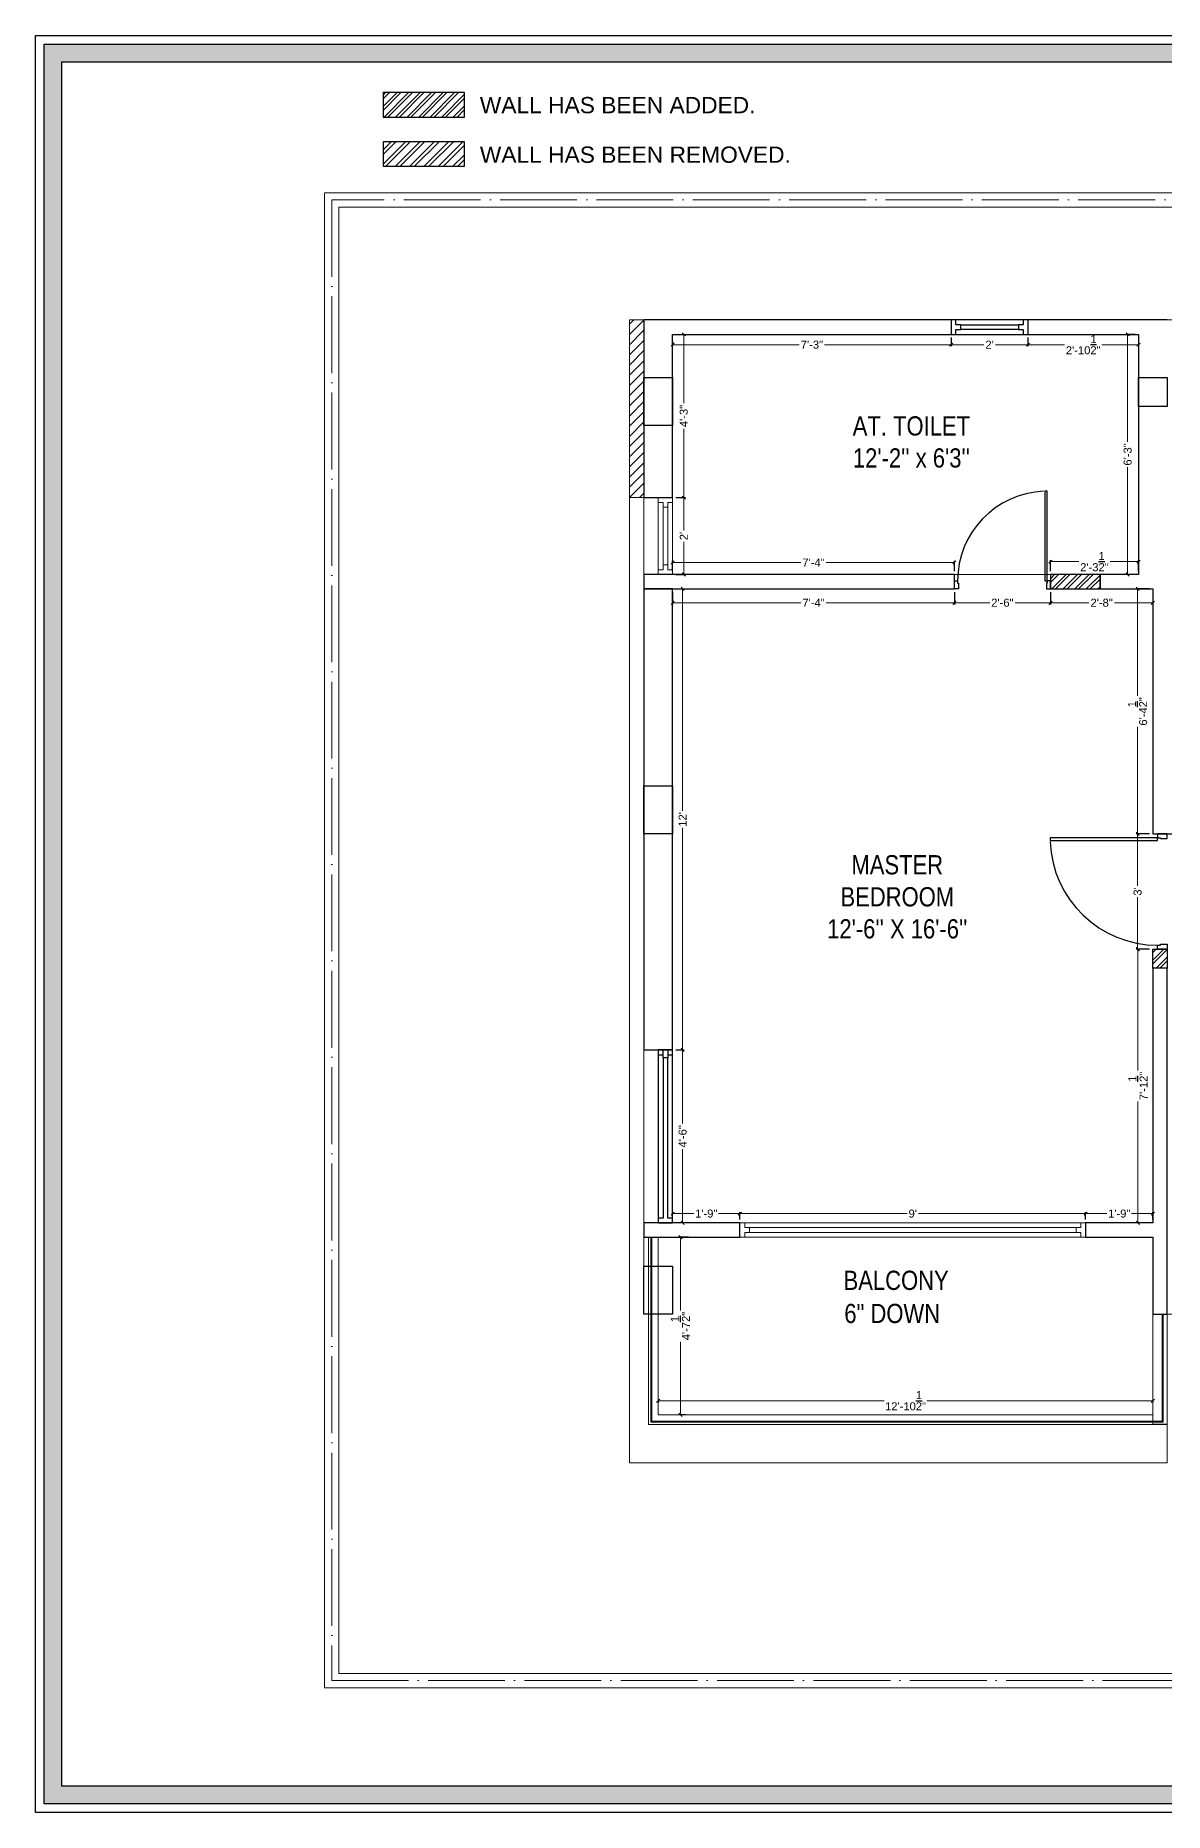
# Model space of a CAD drawing. Header units: millimetres. Extents: x 56222 to 154462, y -172610 to -121287.
# Drawn here: x 152780 to 153133, y -170544 to -169989 of the extents above; entities that cross this region are included whole.
import ezdxf

# ---------------------------------------------------------------- set-up
doc = ezdxf.new("R2010")
doc.units = ezdxf.units.MM
doc.header["$MEASUREMENT"] = 0
doc.header["$PDMODE"] = 35
doc.linetypes.add('ACAD_ISO04W100', pattern=[30, 24, -3, 0, -3])
doc.layers.get('Defpoints').update_dxf_attribs({"color": 220})
doc.layers.add('AR DOOR', color=40, linetype='Continuous')
doc.layers.add('AR ELE-5', color=134, linetype='Continuous')
for name, color, linetype, lineweight in [('COLUMN', 1, 'Continuous', 30), ('dim05', 1, 'Continuous', 13), ('ELEVATION ( SPIRAL STAIR )', 250, 'Continuous', 9), ('FIRST FLOOR', 7, 'Continuous', 9), ('FIRST FLOOR ( DW_RAIL )', 7, 'Continuous', 9), ('FIRST FLOOR ( TEXT )', 7, 'Continuous', 9), ('FIRST FLOOR_( PLine )_', 251, 'Continuous', 30), ('GROUND FLOOR', 7, 'Continuous', 9), ('GROUND FLOOR  ( DIM )', 7, 'Continuous', 9), ('GROUND FLOOR  ( PLINE )', 251, 'Continuous', 30), ('Labelling', 1, 'Continuous', 25), ('NAME PLATE', 7, 'Continuous', 25), ('SECOND FLOOR ( TEXT )', 7, 'Continuous', 9), ('wall', 7, 'Continuous', 30)]:
    doc.layers.add(name, color=color, linetype=linetype, lineweight=lineweight)
doc.layers.add('XX~SLAB ( PLINE )', color=251, linetype='Continuous', plot=False)
doc.styles.add('Arial', font='arial.ttf')
doc.styles.add('KATHA', font='swissc.ttf')
doc.styles.get("Standard").update_dxf_attribs({"font": 'arial.ttf', "height": 6})
doc.styles.add('style4', font='ARIALN.TTF')
doc.dimstyles.new('ISO-25', dxfattribs={"dimtxt": 2.5, "dimasz": 1, "dimexe": 0.5, "dimexo": 1, "dimtad": 0, "dimdec": 1, "dimlunit": 4, "dimtxsty": 'Standard', "dimblk": 'OBLIQUE', "dimcen": 2.5, "dimclrd": 1, "dimclre": 1, "dimclrt": 5, "dimadec": 0, "dimazin": 0, "dimtfac": 1, "dimtdec": 1, "dimtmove": 0, "dimatfit": 3, "dimfxl": 1, "dimlwd": -1, "dimarcsym": 0})

# ---------------------------------------------------------------- blocks, each defined once
blk = doc.blocks.new('*U140')
for points in [[(0, 0), (0, 1120), (-30, 1120), (-30, 0)], [(40, 0), (0, 0), (0, -30), (-10, -30), (-10, -100), (40, -100)], [(-1160, 0), (-1120, 0), (-1120, -30), (-1110, -30), (-1110, -100), (-1160, -100)]]:
    blk.add_lwpolyline(points, close=True)
at = {"layer": 'AR ELE-5', "linetype": 'ByBlock', "ltscale": 15}
blk.add_arc((2, -1), 1122, 92.373, 179.9653, dxfattribs=at)
blk = doc.blocks.new('_Oblique')
at = {"layer": 'wall', "color": 0, "lineweight": -2}
blk.add_line((-0.5, -0.5), (0.5, 0.5), dxfattribs=at)
blk = doc.blocks.new('*D186')
at = {"layer": 'Defpoints', "color": 0, "transparency": 16777216}
for p in [(152978.91, -170305.58), (152982.03, -170359.58), (152995.2, -170359.58)]:
    blk.add_point(p, dxfattribs=at)
at = {"layer": 'dim05', "color": 1, "linetype": 'Continuous', "lineweight": -2, "transparency": 16777216}
for p, q in [((152979.91, -170305.58), (152982.53, -170305.58)), ((152994.2, -170359.58), (152981.53, -170359.58))]:
    blk.add_line(p, q, dxfattribs=at)
at = {"layer": 'dim05', "color": 1, "linetype": 'Continuous', "transparency": 16777216}
for p, q in [((152982.03, -170305.58), (152982.03, -170328.59)), ((152982.03, -170359.58), (152982.03, -170336.58))]:
    blk.add_line(p, q, dxfattribs=at)
at = {"layer": 'dim05', "color": 1, "transparency": 16777216}
for p, rotation in [((152982.03, -170305.58), 90), ((152982.03, -170359.58), 270)]:
    blk.add_blockref('_Oblique', p, dxfattribs=dict(at, rotation=rotation))
at = {"layer": 'dim05', "color": 5, "lineweight": 25, "transparency": 16777216, "insert": (152982.03, -170332.58), "char_height": 2.5, "attachment_point": 5, "rotation": 90, "style": 'Arial'}
blk.add_mtext('4\'-6"', dxfattribs=at)
blk = doc.blocks.new('LAYOUT FILE')
at = {"layer": 'NAME PLATE', "true_color": 0xd39e00}
h = blk.add_hatch(color=42, dxfattribs=at)
h.paths.add_polyline_path([(3346889.83, -513806.18), (3346889.83, -514260.7), (3347535.56, -514260.7), (3347535.56, -513806.18)])
h.paths.add_polyline_path([(3346894.36, -513810.71), (3347531.03, -513810.71), (3347531.03, -514256.17), (3346894.36, -514256.17)], flags=16)
at = {"layer": 'NAME PLATE', "color": 42, "true_color": 0xd39e00}
for points in [[(3346887.56, -513803.91), (3347537.83, -513803.91), (3347537.83, -514262.96), (3346887.56, -514262.96)], [(3346889.83, -513806.18), (3347535.56, -513806.18), (3347535.56, -514260.7), (3346889.83, -514260.7)], [(3346894.36, -513810.71), (3347531.03, -513810.71), (3347531.03, -514256.17), (3346894.36, -514256.17)]]:
    blk.add_lwpolyline(points, close=True, dxfattribs=at)
blk = doc.blocks.new('*D280')
at = {"layer": 'Defpoints', "color": 0, "transparency": 16777216}
for p in [(153096.91, -170161.58), (153128.91, -170161.58), (153128.91, -170165.91)]:
    blk.add_point(p, dxfattribs=at)
at = {"layer": 'dim05', "color": 1, "linetype": 'Continuous', "lineweight": -2, "transparency": 16777216}
for p, q in [((153096.91, -170162.58), (153096.91, -170166.41)), ((153128.91, -170162.58), (153128.91, -170166.41))]:
    blk.add_line(p, q, dxfattribs=at)
at = {"layer": 'dim05', "color": 1, "linetype": 'Continuous', "transparency": 16777216}
for p, q in [((153096.91, -170165.91), (153108.95, -170165.91)), ((153128.91, -170165.91), (153116.88, -170165.91))]:
    blk.add_line(p, q, dxfattribs=at)
at = {"layer": 'dim05', "color": 1, "transparency": 16777216, "rotation": 180}
blk.add_blockref('_Oblique', (153096.91, -170165.91), dxfattribs=at)
at = {"layer": 'dim05', "color": 1, "transparency": 16777216}
blk.add_blockref('_Oblique', (153128.91, -170165.91), dxfattribs=at)
at = {"layer": 'dim05', "color": 5, "lineweight": 25, "transparency": 16777216, "insert": (153112.91, -170165.91), "char_height": 2.5, "attachment_point": 5, "style": 'Arial'}
blk.add_mtext('2\'-8"', dxfattribs=at)
blk = doc.blocks.new('*D281')
at = {"layer": 'Defpoints', "color": 0, "transparency": 16777216}
for p in [(153066.91, -170161.58), (153096.91, -170161.58), (153096.91, -170165.91)]:
    blk.add_point(p, dxfattribs=at)
at = {"layer": 'dim05', "color": 1, "linetype": 'Continuous', "lineweight": -2, "transparency": 16777216}
for p, q in [((153066.91, -170162.58), (153066.91, -170166.41)), ((153096.91, -170162.58), (153096.91, -170166.41))]:
    blk.add_line(p, q, dxfattribs=at)
at = {"layer": 'dim05', "color": 1, "linetype": 'Continuous', "transparency": 16777216}
for p, q in [((153066.91, -170165.91), (153077.95, -170165.91)), ((153096.91, -170165.91), (153085.88, -170165.91))]:
    blk.add_line(p, q, dxfattribs=at)
at = {"layer": 'dim05', "color": 1, "transparency": 16777216, "rotation": 180}
blk.add_blockref('_Oblique', (153066.91, -170165.91), dxfattribs=at)
at = {"layer": 'dim05', "color": 1, "transparency": 16777216}
blk.add_blockref('_Oblique', (153096.91, -170165.91), dxfattribs=at)
at = {"layer": 'dim05', "color": 5, "lineweight": 25, "transparency": 16777216, "insert": (153081.91, -170165.91), "char_height": 2.5, "attachment_point": 5, "style": 'Arial'}
blk.add_mtext('2\'-6"', dxfattribs=at)
blk = doc.blocks.new('*D310')
at = {"layer": 'Defpoints', "color": 0, "transparency": 16777216}
for p in [(152978.91, -170161.58), (153066.91, -170161.58), (153066.91, -170165.91)]:
    blk.add_point(p, dxfattribs=at)
at = {"layer": 'dim05', "color": 1, "linetype": 'Continuous', "lineweight": -2, "transparency": 16777216}
for p, q in [((152978.91, -170162.58), (152978.91, -170166.41)), ((153066.91, -170162.58), (153066.91, -170166.41))]:
    blk.add_line(p, q, dxfattribs=at)
at = {"layer": 'dim05', "color": 1, "linetype": 'Continuous', "transparency": 16777216}
for p, q in [((152978.91, -170165.91), (153018.98, -170165.91)), ((153066.91, -170165.91), (153026.85, -170165.91))]:
    blk.add_line(p, q, dxfattribs=at)
at = {"layer": 'dim05', "color": 1, "transparency": 16777216, "rotation": 180}
blk.add_blockref('_Oblique', (152978.91, -170165.91), dxfattribs=at)
at = {"layer": 'dim05', "color": 1, "transparency": 16777216}
blk.add_blockref('_Oblique', (153066.91, -170165.91), dxfattribs=at)
at = {"layer": 'dim05', "color": 5, "lineweight": 25, "transparency": 16777216, "insert": (153022.91, -170165.91), "char_height": 2.5, "attachment_point": 5, "style": 'Arial'}
blk.add_mtext('7\'-4"', dxfattribs=at)
blk = doc.blocks.new('*D311')
at = {"layer": 'Defpoints', "color": 0, "transparency": 16777216}
for p in [(152978.91, -170161.58), (152982.03, -170161.58), (152978.91, -170305.58)]:
    blk.add_point(p, dxfattribs=at)
at = {"layer": 'dim05', "color": 1, "linetype": 'Continuous', "lineweight": -2, "transparency": 16777216}
for p, q in [((152979.91, -170161.58), (152982.53, -170161.58)), ((152979.91, -170305.58), (152982.53, -170305.58))]:
    blk.add_line(p, q, dxfattribs=at)
at = {"layer": 'dim05', "color": 1, "linetype": 'Continuous', "transparency": 16777216}
for p, q in [((152982.03, -170161.58), (152982.03, -170230.95)), ((152982.03, -170305.58), (152982.03, -170236.21))]:
    blk.add_line(p, q, dxfattribs=at)
at = {"layer": 'dim05', "color": 1, "transparency": 16777216}
for p, rotation in [((152982.03, -170161.58), 90), ((152982.03, -170305.58), 270)]:
    blk.add_blockref('_Oblique', p, dxfattribs=dict(at, rotation=rotation))
at = {"layer": 'dim05', "color": 5, "lineweight": 25, "transparency": 16777216, "insert": (152982.03, -170233.58), "char_height": 2.5, "attachment_point": 5, "rotation": 90, "style": 'Arial'}
blk.add_mtext("12'", dxfattribs=at)
blk = doc.blocks.new('*D312')
at = {"layer": 'Defpoints', "color": 0, "transparency": 16777216}
for p in [(153128.91, -170274.08), (153124.27, -170359.58), (153128.91, -170359.58)]:
    blk.add_point(p, dxfattribs=at)
at = {"layer": 'dim05', "color": 1, "linetype": 'Continuous', "lineweight": -2, "transparency": 16777216}
for p, q in [((153127.91, -170274.08), (153123.77, -170274.08)), ((153127.91, -170359.58), (153123.77, -170359.58))]:
    blk.add_line(p, q, dxfattribs=at)
at = {"layer": 'dim05', "color": 1, "linetype": 'Continuous', "transparency": 16777216}
for p, q in [((153124.27, -170274.08), (153124.27, -170311.98)), ((153124.27, -170359.58), (153124.27, -170321.68))]:
    blk.add_line(p, q, dxfattribs=at)
at = {"layer": 'dim05', "color": 1, "transparency": 16777216}
for p, rotation in [((153124.27, -170274.08), 90), ((153124.27, -170359.58), 270)]:
    blk.add_blockref('_Oblique', p, dxfattribs=dict(at, rotation=rotation))
at = {"layer": 'dim05', "color": 5, "lineweight": 25, "transparency": 16777216, "insert": (153124.27, -170316.83), "char_height": 2.5, "attachment_point": 5, "rotation": 90, "style": 'Arial'}
blk.add_mtext('7\'-1{\\H1x;\\S1/2;}"', dxfattribs=at)
blk = doc.blocks.new('*D313')
at = {"layer": 'Defpoints', "color": 0, "transparency": 16777216}
for p in [(153124.15, -170238.08), (153128.91, -170238.08), (153128.91, -170274.08)]:
    blk.add_point(p, dxfattribs=at)
at = {"layer": 'dim05', "color": 1, "linetype": 'Continuous', "lineweight": -2, "transparency": 16777216}
for p, q in [((153127.91, -170238.08), (153123.65, -170238.08)), ((153127.91, -170274.08), (153123.65, -170274.08))]:
    blk.add_line(p, q, dxfattribs=at)
at = {"layer": 'dim05', "color": 1, "linetype": 'Continuous', "transparency": 16777216}
for p, q in [((153124.15, -170238.08), (153124.15, -170254.31)), ((153124.15, -170274.08), (153124.15, -170257.86))]:
    blk.add_line(p, q, dxfattribs=at)
at = {"layer": 'dim05', "color": 1, "transparency": 16777216}
for p, rotation in [((153124.15, -170238.08), 90), ((153124.15, -170274.08), 270)]:
    blk.add_blockref('_Oblique', p, dxfattribs=dict(at, rotation=rotation))
at = {"layer": 'dim05', "color": 5, "lineweight": 25, "transparency": 16777216, "insert": (153124.15, -170256.08), "char_height": 2.5, "attachment_point": 5, "rotation": 90, "style": 'Arial'}
blk.add_mtext("3'", dxfattribs=at)
blk = doc.blocks.new('*D314')
at = {"layer": 'Defpoints', "color": 0, "transparency": 16777216}
for p in [(153124.15, -170161.58), (153128.91, -170161.58), (153128.91, -170238.08)]:
    blk.add_point(p, dxfattribs=at)
at = {"layer": 'dim05', "color": 1, "linetype": 'Continuous', "lineweight": -2, "transparency": 16777216}
for p, q in [((153127.91, -170161.58), (153123.65, -170161.58)), ((153127.91, -170238.08), (153123.65, -170238.08))]:
    blk.add_line(p, q, dxfattribs=at)
at = {"layer": 'dim05', "color": 1, "linetype": 'Continuous', "transparency": 16777216}
for p, q in [((153124.15, -170161.58), (153124.15, -170194.97)), ((153124.15, -170238.08), (153124.15, -170204.7))]:
    blk.add_line(p, q, dxfattribs=at)
at = {"layer": 'dim05', "color": 1, "transparency": 16777216}
for p, rotation in [((153124.15, -170161.58), 90), ((153124.15, -170238.08), 270)]:
    blk.add_blockref('_Oblique', p, dxfattribs=dict(at, rotation=rotation))
at = {"layer": 'dim05', "color": 5, "lineweight": 25, "transparency": 16777216, "insert": (153124.15, -170199.83), "char_height": 2.5, "attachment_point": 5, "rotation": 90, "style": 'Arial'}
blk.add_mtext('6\'-4{\\H1x;\\S1/2;}"', dxfattribs=at)
blk = doc.blocks.new('*D315')
at = {"layer": 'Defpoints', "color": 0, "transparency": 16777216}
for p in [(152978.91, -170359.58), (152999.91, -170356.71), (152999.91, -170359.58)]:
    blk.add_point(p, dxfattribs=at)
at = {"layer": 'dim05', "color": 1, "linetype": 'Continuous', "lineweight": -2, "transparency": 16777216}
for p, q in [((152978.91, -170358.58), (152978.91, -170356.21)), ((152999.91, -170358.58), (152999.91, -170356.21))]:
    blk.add_line(p, q, dxfattribs=at)
at = {"layer": 'dim05', "color": 1, "linetype": 'Continuous', "transparency": 16777216}
for p, q in [((152978.91, -170356.71), (152985.58, -170356.71)), ((152999.91, -170356.71), (152993.24, -170356.71))]:
    blk.add_line(p, q, dxfattribs=at)
at = {"layer": 'dim05', "color": 1, "transparency": 16777216, "rotation": 180}
blk.add_blockref('_Oblique', (152978.91, -170356.71), dxfattribs=at)
at = {"layer": 'dim05', "color": 1, "transparency": 16777216}
blk.add_blockref('_Oblique', (152999.91, -170356.71), dxfattribs=at)
at = {"layer": 'dim05', "color": 5, "lineweight": 25, "transparency": 16777216, "insert": (152989.41, -170356.71), "char_height": 2.5, "attachment_point": 5, "style": 'Arial'}
blk.add_mtext('1\'-9"', dxfattribs=at)
blk = doc.blocks.new('*D316')
at = {"layer": 'Defpoints', "color": 0, "transparency": 16777216}
for p in [(152999.91, -170359.58), (153107.91, -170356.71), (153107.91, -170359.58)]:
    blk.add_point(p, dxfattribs=at)
at = {"layer": 'dim05', "color": 1, "linetype": 'Continuous', "lineweight": -2, "transparency": 16777216}
for p, q in [((152999.91, -170358.58), (152999.91, -170356.21)), ((153107.91, -170358.58), (153107.91, -170356.21))]:
    blk.add_line(p, q, dxfattribs=at)
at = {"layer": 'dim05', "color": 1, "linetype": 'Continuous', "transparency": 16777216}
for p, q in [((152999.91, -170356.71), (153052.14, -170356.71)), ((153107.91, -170356.71), (153055.69, -170356.71))]:
    blk.add_line(p, q, dxfattribs=at)
at = {"layer": 'dim05', "color": 1, "transparency": 16777216, "rotation": 180}
blk.add_blockref('_Oblique', (152999.91, -170356.71), dxfattribs=at)
at = {"layer": 'dim05', "color": 1, "transparency": 16777216}
blk.add_blockref('_Oblique', (153107.91, -170356.71), dxfattribs=at)
at = {"layer": 'dim05', "color": 5, "lineweight": 25, "transparency": 16777216, "insert": (153053.91, -170356.71), "char_height": 2.5, "attachment_point": 5, "style": 'Arial'}
blk.add_mtext("9'", dxfattribs=at)
blk = doc.blocks.new('*D317')
at = {"layer": 'Defpoints', "color": 0, "transparency": 16777216}
for p in [(153107.91, -170359.58), (153128.91, -170356.71), (153128.91, -170359.58)]:
    blk.add_point(p, dxfattribs=at)
at = {"layer": 'dim05', "color": 1, "linetype": 'Continuous', "lineweight": -2, "transparency": 16777216}
for p, q in [((153107.91, -170358.58), (153107.91, -170356.21)), ((153128.91, -170358.58), (153128.91, -170356.21))]:
    blk.add_line(p, q, dxfattribs=at)
at = {"layer": 'dim05', "color": 1, "linetype": 'Continuous', "transparency": 16777216}
for p, q in [((153107.91, -170356.71), (153114.58, -170356.71)), ((153128.91, -170356.71), (153122.24, -170356.71))]:
    blk.add_line(p, q, dxfattribs=at)
at = {"layer": 'dim05', "color": 1, "transparency": 16777216, "rotation": 180}
blk.add_blockref('_Oblique', (153107.91, -170356.71), dxfattribs=at)
at = {"layer": 'dim05', "color": 1, "transparency": 16777216}
blk.add_blockref('_Oblique', (153128.91, -170356.71), dxfattribs=at)
at = {"layer": 'dim05', "color": 5, "lineweight": 25, "transparency": 16777216, "insert": (153118.41, -170356.71), "char_height": 2.5, "attachment_point": 5, "style": 'Arial'}
blk.add_mtext('1\'-9"', dxfattribs=at)
blk = doc.blocks.new('*D318')
at = {"layer": 'Defpoints', "color": 0, "transparency": 16777216}
for p in [(152984.91, -170364.08), (152981.34, -170419.58), (152984.02, -170419.58)]:
    blk.add_point(p, dxfattribs=at)
at = {"layer": 'dim05', "color": 1, "linetype": 'Continuous', "lineweight": -2, "transparency": 16777216}
for p, q in [((152983.91, -170364.08), (152980.84, -170364.08)), ((152983.02, -170419.58), (152980.84, -170419.58))]:
    blk.add_line(p, q, dxfattribs=at)
at = {"layer": 'dim05', "color": 1, "linetype": 'Continuous', "transparency": 16777216}
for p, q in [((152981.34, -170364.08), (152981.34, -170386.92)), ((152981.34, -170419.58), (152981.34, -170396.74))]:
    blk.add_line(p, q, dxfattribs=at)
at = {"layer": 'dim05', "color": 1, "transparency": 16777216}
for p, rotation in [((152981.34, -170364.08), 90), ((152981.34, -170419.58), 270)]:
    blk.add_blockref('_Oblique', p, dxfattribs=dict(at, rotation=rotation))
at = {"layer": 'dim05', "color": 5, "lineweight": 25, "transparency": 16777216, "insert": (152981.34, -170391.83), "char_height": 2.5, "attachment_point": 5, "rotation": 90, "style": 'Arial'}
blk.add_mtext('4\'-7{\\H1x;\\S1/2;}"', dxfattribs=at)
blk = doc.blocks.new('*D319')
at = {"layer": 'Defpoints', "color": 0, "transparency": 16777216}
for p in [(152974.41, -170413.74), (153128.91, -170414.54), (153128.91, -170415.16)]:
    blk.add_point(p, dxfattribs=at)
at = {"layer": 'dim05', "color": 1, "linetype": 'Continuous', "lineweight": -2, "transparency": 16777216}
for p, q in [((152974.41, -170414.74), (152974.41, -170415.66)), ((153128.91, -170415.54), (153128.91, -170415.66))]:
    blk.add_line(p, q, dxfattribs=at)
at = {"layer": 'dim05', "color": 1, "linetype": 'Continuous', "transparency": 16777216}
for p, q in [((152974.41, -170415.16), (153044.98, -170415.16)), ((153128.91, -170415.16), (153058.35, -170415.16))]:
    blk.add_line(p, q, dxfattribs=at)
at = {"layer": 'dim05', "color": 1, "transparency": 16777216, "rotation": 180}
blk.add_blockref('_Oblique', (152974.41, -170415.16), dxfattribs=at)
at = {"layer": 'dim05', "color": 1, "transparency": 16777216}
blk.add_blockref('_Oblique', (153128.91, -170415.16), dxfattribs=at)
at = {"layer": 'dim05', "color": 5, "lineweight": 25, "transparency": 16777216, "insert": (153051.66, -170415.16), "char_height": 2.5, "attachment_point": 5, "style": 'Arial'}
blk.add_mtext('12\'-10{\\H1x;\\S1/2;}"', dxfattribs=at)
blk = doc.blocks.new('*D320')
at = {"layer": 'Defpoints', "color": 0, "transparency": 16777216}
for p in [(152978.91, -170133.08), (152982.39, -170133.08), (152978.91, -170157.08)]:
    blk.add_point(p, dxfattribs=at)
at = {"layer": 'dim05', "color": 1, "linetype": 'Continuous', "lineweight": -2, "transparency": 16777216}
for p, q in [((152979.91, -170133.08), (152982.89, -170133.08)), ((152979.91, -170157.08), (152982.89, -170157.08))]:
    blk.add_line(p, q, dxfattribs=at)
at = {"layer": 'dim05', "color": 1, "linetype": 'Continuous', "transparency": 16777216}
for p, q in [((152982.39, -170133.08), (152982.39, -170143.29)), ((152982.39, -170157.08), (152982.39, -170146.88))]:
    blk.add_line(p, q, dxfattribs=at)
at = {"layer": 'dim05', "color": 1, "transparency": 16777216}
for p, rotation in [((152982.39, -170133.08), 90), ((152982.39, -170157.08), 270)]:
    blk.add_blockref('_Oblique', p, dxfattribs=dict(at, rotation=rotation))
at = {"layer": 'dim05', "color": 5, "lineweight": 25, "transparency": 16777216, "insert": (152982.39, -170145.08), "char_height": 2.5, "attachment_point": 5, "rotation": 90, "style": 'Arial'}
blk.add_mtext("2'", dxfattribs=at)
blk = doc.blocks.new('*D321')
at = {"layer": 'Defpoints', "color": 0, "transparency": 16777216}
for p in [(152979.63, -170082.08), (152982.39, -170082.08), (152978.91, -170133.08)]:
    blk.add_point(p, dxfattribs=at)
at = {"layer": 'dim05', "color": 1, "linetype": 'Continuous', "lineweight": -2, "transparency": 16777216}
for p, q in [((152980.63, -170082.08), (152982.89, -170082.08)), ((152979.91, -170133.08), (152982.89, -170133.08))]:
    blk.add_line(p, q, dxfattribs=at)
at = {"layer": 'dim05', "color": 1, "linetype": 'Continuous', "transparency": 16777216}
for p, q in [((152982.39, -170082.08), (152982.39, -170103.59)), ((152982.39, -170133.08), (152982.39, -170111.58))]:
    blk.add_line(p, q, dxfattribs=at)
at = {"layer": 'dim05', "color": 1, "transparency": 16777216}
for p, rotation in [((152982.39, -170082.08), 90), ((152982.39, -170133.08), 270)]:
    blk.add_blockref('_Oblique', p, dxfattribs=dict(at, rotation=rotation))
at = {"layer": 'dim05', "color": 5, "transparency": 16777216, "insert": (152982.39, -170107.58), "char_height": 2.5, "attachment_point": 5, "rotation": 90, "style": 'Arial'}
blk.add_mtext('4\'-3"', dxfattribs=at)
blk = doc.blocks.new('*D322')
at = {"layer": 'Defpoints', "color": 0, "transparency": 16777216}
for p in [(153065.91, -170082.08), (152978.91, -170085.33), (153065.91, -170085.31)]:
    blk.add_point(p, dxfattribs=at)
at = {"layer": 'dim05', "color": 1, "linetype": 'Continuous', "lineweight": -2, "transparency": 16777216}
for p, q in [((153065.91, -170083.08), (153065.91, -170085.81)), ((152978.91, -170084.33), (152978.91, -170084.81))]:
    blk.add_line(p, q, dxfattribs=at)
at = {"layer": 'dim05', "color": 1, "linetype": 'Continuous', "transparency": 16777216}
for p, q in [((152978.91, -170085.31), (153018.48, -170085.31)), ((153065.91, -170085.31), (153026.35, -170085.31))]:
    blk.add_line(p, q, dxfattribs=at)
at = {"layer": 'dim05', "color": 1, "transparency": 16777216, "rotation": 180}
blk.add_blockref('_Oblique', (152978.91, -170085.31), dxfattribs=at)
at = {"layer": 'dim05', "color": 1, "transparency": 16777216}
blk.add_blockref('_Oblique', (153065.91, -170085.31), dxfattribs=at)
at = {"layer": 'dim05', "color": 5, "lineweight": 25, "transparency": 16777216, "insert": (153022.41, -170085.31), "char_height": 2.5, "attachment_point": 5, "style": 'Arial'}
blk.add_mtext('7\'-3"', dxfattribs=at)
blk = doc.blocks.new('*D323')
at = {"layer": 'Defpoints', "color": 0, "transparency": 16777216}
for p in [(153065.91, -170082.08), (153089.91, -170082.08), (153089.91, -170085.31)]:
    blk.add_point(p, dxfattribs=at)
at = {"layer": 'dim05', "color": 1, "linetype": 'Continuous', "lineweight": -2, "transparency": 16777216}
for p, q in [((153065.91, -170083.08), (153065.91, -170085.81)), ((153089.91, -170083.08), (153089.91, -170085.81))]:
    blk.add_line(p, q, dxfattribs=at)
at = {"layer": 'dim05', "color": 1, "linetype": 'Continuous', "transparency": 16777216}
for p, q in [((153065.91, -170085.31), (153076.12, -170085.31)), ((153089.91, -170085.31), (153079.71, -170085.31))]:
    blk.add_line(p, q, dxfattribs=at)
at = {"layer": 'dim05', "color": 1, "transparency": 16777216, "rotation": 180}
blk.add_blockref('_Oblique', (153065.91, -170085.31), dxfattribs=at)
at = {"layer": 'dim05', "color": 1, "transparency": 16777216}
blk.add_blockref('_Oblique', (153089.91, -170085.31), dxfattribs=at)
at = {"layer": 'dim05', "color": 5, "lineweight": 25, "transparency": 16777216, "insert": (153077.91, -170085.31), "char_height": 2.5, "attachment_point": 5, "style": 'Arial'}
blk.add_mtext("2'", dxfattribs=at)
blk = doc.blocks.new('*D324')
at = {"layer": 'Defpoints', "color": 0, "transparency": 16777216}
for p in [(153089.91, -170082.08), (153124.41, -170082.08), (153124.41, -170085.31)]:
    blk.add_point(p, dxfattribs=at)
at = {"layer": 'dim05', "color": 1, "linetype": 'Continuous', "lineweight": -2, "transparency": 16777216}
for p, q in [((153089.91, -170083.08), (153089.91, -170085.81)), ((153124.41, -170083.08), (153124.41, -170085.81))]:
    blk.add_line(p, q, dxfattribs=at)
at = {"layer": 'dim05', "color": 1, "linetype": 'Continuous', "transparency": 16777216}
for p, q in [((153089.91, -170085.31), (153101.31, -170085.31)), ((153124.41, -170085.31), (153113.02, -170085.31))]:
    blk.add_line(p, q, dxfattribs=at)
at = {"layer": 'dim05', "color": 1, "transparency": 16777216, "rotation": 180}
blk.add_blockref('_Oblique', (153089.91, -170085.31), dxfattribs=at)
at = {"layer": 'dim05', "color": 1, "transparency": 16777216}
blk.add_blockref('_Oblique', (153124.41, -170085.31), dxfattribs=at)
at = {"layer": 'dim05', "color": 5, "lineweight": 25, "transparency": 16777216, "insert": (153107.16, -170085.31), "char_height": 2.5, "attachment_point": 5, "style": 'Arial'}
blk.add_mtext('2\'-10{\\H1x;\\S1/2;}"', dxfattribs=at)
blk = doc.blocks.new('*D325')
at = {"layer": 'Defpoints', "color": 0, "transparency": 16777216}
for p in [(153124.41, -170082.08), (153121.04, -170157.08), (153124.41, -170157.08)]:
    blk.add_point(p, dxfattribs=at)
at = {"layer": 'dim05', "color": 1, "linetype": 'Continuous', "lineweight": -2, "transparency": 16777216}
for p, q in [((153123.41, -170082.08), (153120.54, -170082.08)), ((153123.41, -170157.08), (153120.54, -170157.08))]:
    blk.add_line(p, q, dxfattribs=at)
at = {"layer": 'dim05', "color": 1, "linetype": 'Continuous', "transparency": 16777216}
for p, q in [((153121.04, -170082.08), (153121.04, -170115.63)), ((153121.04, -170157.08), (153121.04, -170123.54))]:
    blk.add_line(p, q, dxfattribs=at)
at = {"layer": 'dim05', "color": 1, "transparency": 16777216}
for p, rotation in [((153121.04, -170082.08), 90), ((153121.04, -170157.08), 270)]:
    blk.add_blockref('_Oblique', p, dxfattribs=dict(at, rotation=rotation))
at = {"layer": 'dim05', "color": 5, "lineweight": 25, "transparency": 16777216, "insert": (153121.04, -170119.58), "char_height": 2.5, "attachment_point": 5, "rotation": 90, "style": 'Arial'}
blk.add_mtext('6\'-3"', dxfattribs=at)
blk = doc.blocks.new('*D326')
at = {"layer": 'Defpoints', "color": 0, "transparency": 16777216}
for p in [(153096.91, -170153.07), (153096.91, -170157.08), (153124.41, -170157.08)]:
    blk.add_point(p, dxfattribs=at)
at = {"layer": 'dim05', "color": 1, "linetype": 'Continuous', "lineweight": -2, "transparency": 16777216}
for p, q in [((153096.91, -170156.08), (153096.91, -170152.57)), ((153124.41, -170156.08), (153124.41, -170152.57))]:
    blk.add_line(p, q, dxfattribs=at)
at = {"layer": 'dim05', "color": 1, "linetype": 'Continuous', "transparency": 16777216}
for p, q in [((153096.91, -170153.07), (153105.78, -170153.07)), ((153124.41, -170153.07), (153115.55, -170153.07))]:
    blk.add_line(p, q, dxfattribs=at)
at = {"layer": 'dim05', "color": 1, "transparency": 16777216, "rotation": 180}
blk.add_blockref('_Oblique', (153096.91, -170153.07), dxfattribs=at)
at = {"layer": 'dim05', "color": 1, "transparency": 16777216}
blk.add_blockref('_Oblique', (153124.41, -170153.07), dxfattribs=at)
at = {"layer": 'dim05', "color": 5, "lineweight": 25, "transparency": 16777216, "insert": (153110.66, -170153.07), "char_height": 2.5, "attachment_point": 5, "style": 'Arial'}
blk.add_mtext('2\'-3{\\H1x;\\S1/2;}"', dxfattribs=at)
blk = doc.blocks.new('*D327')
at = {"layer": 'Defpoints', "color": 0, "transparency": 16777216}
for p in [(152978.91, -170153.35), (152978.91, -170157.08), (153066.91, -170157.08)]:
    blk.add_point(p, dxfattribs=at)
at = {"layer": 'dim05', "color": 1, "linetype": 'Continuous', "lineweight": -2, "transparency": 16777216}
for p, q in [((152978.91, -170156.08), (152978.91, -170152.85)), ((153066.91, -170156.08), (153066.91, -170152.85))]:
    blk.add_line(p, q, dxfattribs=at)
at = {"layer": 'dim05', "color": 1, "linetype": 'Continuous', "transparency": 16777216}
for p, q in [((152978.91, -170153.35), (153018.98, -170153.35)), ((153066.91, -170153.35), (153026.85, -170153.35))]:
    blk.add_line(p, q, dxfattribs=at)
at = {"layer": 'dim05', "color": 1, "transparency": 16777216, "rotation": 180}
blk.add_blockref('_Oblique', (152978.91, -170153.35), dxfattribs=at)
at = {"layer": 'dim05', "color": 1, "transparency": 16777216}
blk.add_blockref('_Oblique', (153066.91, -170153.35), dxfattribs=at)
at = {"layer": 'dim05', "color": 5, "lineweight": 25, "transparency": 16777216, "insert": (153022.91, -170153.35), "char_height": 2.5, "attachment_point": 5, "style": 'Arial'}
blk.add_mtext('7\'-4"', dxfattribs=at)

msp = doc.modelspace()

# ---------------------------------------------------------------- hatches: boundary and pattern name
at = {"layer": 'ELEVATION ( SPIRAL STAIR )', "lineweight": 5}
h = msp.add_hatch(dxfattribs=at)
h.set_pattern_fill('ANSI32', color=2, scale=8.479723)
h.set_pattern_definition([(45, (-104845.5937, 119312.4335), (-2.24852616, 2.24852616), []), (45, (-104844.0946, 119312.4335), (-2.24852616, 2.24852616), [])])
h.paths.add_polyline_path([(152913.8864, -170021.9481), (152888.4472, -170021.9481), (152888.4472, -170029.5799), (152913.8864, -170029.5799)])
at = {"layer": 'GROUND FLOOR  ( DIM )'}
h = msp.add_hatch(dxfattribs=at)
h.set_pattern_fill('ANSI31', color=256, scale=18, style=0)
h.set_pattern_definition([(45, (14702.0527, -2843.534), (-1.590990258, 1.590990258), [])])
h.paths.add_polyline_path([(152965.4144, -170077.5832), (152969.9144, -170077.5832), (152969.9144, -170133.0832), (152965.4144, -170133.0832)])
at = {"layer": 'GROUND FLOOR  ( PLINE )', "lineweight": 5}
h = msp.add_hatch(dxfattribs=at)
h.set_pattern_fill('ANSI32', color=3, scale=6.783779)
h.set_pattern_definition([(45, (-104845.5937, 119312.4335), (-1.798820929, 1.798820929), []), (45, (-104844.3945, 119312.4335), (-1.798820929, 1.798820929), [])])
h.paths.add_polyline_path([(152913.8864, -170006.5749), (152888.4472, -170006.5749), (152888.4472, -170014.2067), (152913.8864, -170014.2067)])
h = msp.add_hatch(dxfattribs=at)
h.set_pattern_fill('ANSI32', color=3, scale=6.7837785)
h.paths.add_polyline_path([(153112.4144, -170157.0832), (153096.9144, -170157.0832), (153096.9144, -170161.5832), (153112.4144, -170161.5832)])
h.paths.add_polyline_path([(153229.4144, -170179.5832), (153224.9144, -170179.5832), (153224.9144, -170171.5832), (153229.4144, -170171.5832)])
h.paths.add_polyline_path([(153265.4144, -170238.0832), (153271.4144, -170238.0832), (153271.4144, -170233.5832), (153265.4144, -170233.5832)])
h.paths.add_polyline_path([(153128.9144, -170274.0832), (153133.4144, -170274.0832), (153133.4144, -170280.0832), (153128.9144, -170280.0832)])

# ---------------------------------------------------------------- linework, layer by layer
at = {"layer": 'COLUMN'}
for points in [[(152969.9144, -170095.5832), (152978.9144, -170095.5832), (152978.9144, -170110.5832), (152969.9144, -170110.5832)], [(153124.4144, -170095.5832), (153133.4144, -170095.5832), (153133.4144, -170104.5832), (153124.4144, -170104.5832)], [(152969.9144, -170223.0832), (152978.9144, -170223.0832), (152978.9144, -170238.0832), (152969.9144, -170238.0832)], [(152969.9144, -170373.0832), (152978.9144, -170373.0832), (152978.9144, -170388.0832), (152969.9144, -170388.0832)]]:
    msp.add_lwpolyline(points, close=True, dxfattribs=at)
at = {"layer": 'ELEVATION ( SPIRAL STAIR )', "color": 2, "lineweight": 30}
msp.add_lwpolyline([(152913.8864, -170021.9481), (152888.4472, -170021.9481), (152888.4472, -170029.5799), (152913.8864, -170029.5799)], close=True, dxfattribs=at)
at = {"layer": 'FIRST FLOOR'}
for p, q in [((152969.9144, -170077.5832), (152969.9144, -170388.0832)), ((152969.9144, -170077.5832), (153370.4144, -170077.5832)), ((153089.9144, -170082.0832), (153089.9144, -170077.5832)), ((152978.9144, -170157.0832), (152978.9144, -170082.0832)), ((152978.9144, -170082.0832), (153124.4144, -170082.0832)), ((153124.4144, -170157.0832), (153124.4144, -170082.0832)), ((152969.9144, -170133.0832), (152978.9144, -170133.0832)), ((152969.9144, -170157.0832), (153124.4144, -170157.0832)), ((153066.9144, -170161.5832), (153066.9144, -170157.0832)), ((153112.4144, -170161.5832), (153112.4144, -170157.0832)), ((152969.9144, -170161.5832), (153066.9144, -170161.5832)), ((153096.9144, -170161.5832), (153128.9144, -170161.5832)), ((153128.9144, -170161.5832), (153128.9144, -170238.0832)), ((153128.9144, -170238.0832), (153229.4144, -170238.0832)), ((153128.9144, -170359.5832), (153128.9144, -170274.0832)), ((153133.4144, -170274.0832), (153128.9144, -170274.0832)), ((152969.9144, -170305.5832), (152978.9144, -170305.5832)), ((152999.9144, -170359.5832), (152969.9144, -170359.5832)), ((152999.9144, -170359.5832), (152999.9144, -170364.0832)), ((153128.9144, -170359.5832), (153107.9144, -170359.5832)), ((153107.9144, -170359.5832), (153107.9144, -170364.0832)), ((153128.9144, -170388.0832), (153128.9144, -170364.0832)), ((152978.9144, -170388.0832), (152969.9144, -170388.0832)), ((153370.4144, -170388.0832), (153128.9144, -170388.0832))]:
    msp.add_line(p, q, dxfattribs=at)
at = {"layer": 'FIRST FLOOR ( DW_RAIL )'}
for p, q in [((153128.9144, -170388.0832), (153128.9144, -170419.5832)), ((153131.8433, -170421.8832), (153131.8433, -170388.0832)), ((153132.1644, -170421.8832), (153132.1644, -170388.0832)), ((153128.9144, -170421.5832), (153131.8433, -170421.5832)), ((153128.9144, -170421.8832), (153132.1644, -170421.8832))]:
    msp.add_line(p, q, dxfattribs=at)
for points in [[(153133.4144, -170388.0832), (153133.4144, -170434.5832), (152965.4144, -170434.5832), (152965.4144, -170077.5832), (152969.9144, -170077.5832)], [(153107.9144, -170361.0832), (153107.9144, -170362.5832)]]:
    msp.add_lwpolyline(points, dxfattribs=at)
for points in [[(152965.4144, -170077.5832), (153370.4144, -170077.5832), (153370.4144, -170388.0832), (153361.4144, -170388.0832), (153341.6097, -170388.0832), (153301.2726, -170388.0832), (153275.9144, -170388.0832), (153133.4144, -170388.0832), (153133.4144, -170434.5832), (152965.4144, -170434.5832)], [(152974.4144, -170133.0832), (152974.4144, -170134.5832), (152975.9144, -170134.5832), (152975.9144, -170136.0832), (152977.4144, -170136.0832), (152977.4144, -170154.0832), (152975.9144, -170154.0832), (152975.9144, -170155.5832), (152974.4144, -170155.5832), (152974.4144, -170157.0832), (152978.9144, -170157.0832), (152978.9144, -170155.5832), (152977.4144, -170155.5832), (152977.4144, -170154.0832), (152975.9144, -170154.0832), (152975.9144, -170136.0832), (152977.4144, -170136.0832), (152977.4144, -170134.5832), (152978.9144, -170134.5832), (152978.9144, -170133.0832), (152974.4144, -170133.0832), (152974.4144, -170157.0832), (152978.9144, -170157.0832), (152978.9144, -170133.0832)], [(153107.9144, -170359.5832), (153106.4144, -170359.5832), (153106.4144, -170361.0832), (153104.9144, -170361.0832), (153104.9144, -170362.5832), (153002.9144, -170362.5832), (153002.9144, -170361.0832), (153001.4144, -170361.0832), (153001.4144, -170359.5832), (152999.9144, -170359.5832), (152999.9144, -170364.0832), (153001.4144, -170364.0832), (153001.4144, -170362.5832), (153002.9144, -170362.5832), (153002.9144, -170361.0832), (153104.9144, -170361.0832), (153104.9144, -170362.5832), (153106.4144, -170362.5832), (153106.4144, -170364.0832), (153107.9144, -170364.0832), (153107.9144, -170359.5832), (152999.9144, -170359.5832), (152999.9144, -170364.0832), (153107.9144, -170364.0832)], [(152971.4144, -170364.0832), (152974.4144, -170364.0832), (152974.4144, -170419.5832), (153128.9144, -170419.5832), (153128.9144, -170421.5832), (152972.4144, -170421.5832), (152972.4144, -170364.0832), (152972.1144, -170364.0832), (152972.1144, -170421.8832), (153128.9144, -170421.8832), (153128.9144, -170419.5832), (152974.4144, -170419.5832), (152974.4144, -170364.0832), (152971.4144, -170364.0832), (152971.4144, -170422.5832), (153128.9144, -170422.5832), (153128.9144, -170419.5832), (152974.4144, -170419.5832), (152974.4144, -170364.0832)]]:
    msp.add_lwpolyline(points, close=True, dxfattribs=at)
at = {"layer": 'FIRST FLOOR ( DW_RAIL )', "color": 3, "lineweight": 30}
for points in [[(153089.9144, -170077.5832), (153088.4144, -170077.5832), (153088.4144, -170079.0832), (153086.9144, -170079.0832), (153086.9144, -170080.5832), (153068.9144, -170080.5832), (153068.9144, -170079.0832), (153067.4144, -170079.0832), (153067.4144, -170077.5832), (153065.9144, -170077.5832), (153065.9144, -170082.0832), (153067.4144, -170082.0832), (153067.4144, -170080.5832), (153068.9144, -170080.5832), (153068.9144, -170079.0832), (153086.9144, -170079.0832), (153086.9144, -170080.5832), (153088.4144, -170080.5832), (153088.4144, -170082.0832), (153089.9144, -170082.0832), (153089.9144, -170077.5832), (153065.9144, -170077.5832), (153065.9144, -170082.0832), (153089.9144, -170082.0832)], [(152974.4144, -170305.5832), (152974.4144, -170307.0832), (152975.9144, -170307.0832), (152975.9144, -170305.5832), (152977.4144, -170305.5832), (152977.4144, -170308.089), (152975.9144, -170308.089), (152975.9144, -170358.0832), (152974.4144, -170358.0832), (152974.4144, -170359.5832), (152978.9144, -170359.5832), (152978.9144, -170358.0832), (152977.4144, -170358.0832), (152977.4144, -170308.089), (152975.9144, -170308.089), (152975.9144, -170305.5832), (152977.4144, -170305.5832), (152977.4144, -170307.0832), (152978.9144, -170307.0832), (152978.9144, -170305.5832), (152974.4144, -170305.5832), (152974.4144, -170359.5832), (152978.9144, -170359.5832), (152978.9144, -170305.5832)]]:
    msp.add_lwpolyline(points, close=True, dxfattribs=at)
at = {"layer": 'FIRST FLOOR_( PLine )_'}
for p, q in [((153133.4144, -170077.5832), (152969.9144, -170077.5832)), ((152969.9144, -170077.5832), (152969.9144, -170133.0832)), ((152978.9144, -170082.0832), (153124.4144, -170082.0832)), ((152978.9144, -170133.0832), (152978.9144, -170082.0832)), ((153124.4144, -170082.0832), (153124.4144, -170157.0832)), ((152969.9144, -170133.0832), (152978.9144, -170133.0832)), ((153124.4144, -170157.0832), (153112.4144, -170157.0832)), ((153112.4144, -170157.0832), (153112.4144, -170161.5832)), ((153112.4144, -170161.5832), (153128.9144, -170161.5832)), ((153128.9144, -170161.5832), (153128.9144, -170238.0832)), ((153128.9144, -170238.0832), (153229.4144, -170238.0832))]:
    msp.add_line(p, q, dxfattribs=at)
for points in [[(153066.9144, -170157.0832), (152969.9144, -170157.0832), (152969.9144, -170161.5832), (153066.9144, -170161.5832)], [(152978.9144, -170161.5832), (152969.9144, -170161.5832), (152969.9144, -170305.5832), (152978.9144, -170305.5832)], [(153133.4144, -170280.0832), (153128.9144, -170280.0832), (153128.9144, -170359.5832), (153107.9144, -170359.5832), (153107.9144, -170364.0832), (153128.9144, -170364.0832), (153128.9144, -170388.0832), (153133.4144, -170388.0832)], [(152999.9144, -170359.5832), (152969.9144, -170359.5832), (152969.9144, -170364.0832), (152999.9144, -170364.0832)]]:
    msp.add_lwpolyline(points, close=True, dxfattribs=at)
at = {"layer": 'GROUND FLOOR'}
for p, q in [((152870.1644, -170037.8332), (153370.4144, -170037.8332)), ((152870.1644, -170037.8332), (152870.1644, -170504.8332)), ((152874.6644, -170042.3332), (153370.4144, -170042.3332)), ((152874.6644, -170042.3332), (152874.6644, -170500.3332)), ((152870.1644, -170504.8332), (153370.4144, -170504.8332)), ((152874.6644, -170500.3332), (153370.4144, -170500.3332))]:
    msp.add_line(p, q, dxfattribs=at)
at = {"layer": 'GROUND FLOOR', "color": 1, "linetype": 'ACAD_ISO04W100'}
msp.add_lwpolyline([(153370.4144, -170040.0832), (152872.4144, -170040.0832), (152872.4144, -170502.5832), (153370.4144, -170502.5832)], dxfattribs=at)
at = {"layer": 'GROUND FLOOR  ( DIM )'}
msp.add_lwpolyline([(152969.9144, -170077.5832), (152965.4144, -170077.5832), (152965.4144, -170133.0832), (152978.9144, -170133.0832)], dxfattribs=at)
msp.add_lwpolyline([(152965.4144, -170077.5832), (152969.9144, -170077.5832), (152969.9144, -170133.0832), (152965.4144, -170133.0832)], close=True, dxfattribs=at)
at = {"layer": 'GROUND FLOOR  ( PLINE )', "color": 3}
for points in [[(152913.8864, -170006.5749), (152888.4472, -170006.5749), (152888.4472, -170014.2067), (152913.8864, -170014.2067)], [(153112.4144, -170157.0832), (153096.9144, -170157.0832), (153096.9144, -170161.5832), (153112.4144, -170161.5832)], [(153128.9144, -170274.0832), (153133.4144, -170274.0832), (153133.4144, -170280.0832), (153128.9144, -170280.0832)]]:
    msp.add_lwpolyline(points, close=True, dxfattribs=at)
at = {"layer": 'XX~SLAB ( PLINE )'}
msp.add_line((153133.4144, -170422.5832), (153128.9144, -170422.5832), dxfattribs=at)

# ---------------------------------------------------------------- block references
at = {"layer": 'AR DOOR', "linetype": 'ByBlock', "lineweight": -2, "extrusion": (0, 0, -1), "xscale": -0.02500000000004329, "yscale": 0.02500000000004329, "zscale": -0.02500000000004329}
msp.add_blockref('*U140', (-153095.9144, -170159.0832), dxfattribs=at)
at = {"layer": 'AR DOOR', "linetype": 'ByBlock', "lineweight": -2, "extrusion": (0, 0, -1), "xscale": -0.02999999999996949, "yscale": 0.02999999999996949, "zscale": -0.02999999999996949, "rotation": 270}
msp.add_blockref('*U140', (-153130.4144, -170239.2832), dxfattribs=at)
at = {"layer": 'NAME PLATE', "lineweight": 0, "xscale": 1.209046105522275, "yscale": 1.209046105522275, "zscale": 1.209046105522275}
msp.add_blockref('LAYOUT FILE', (-3893761.4765, 451223.8808, 0.1256), dxfattribs=at)

# ---------------------------------------------------------------- texts
at = {"layer": 'FIRST FLOOR ( TEXT )', "char_height": 6, "attachment_point": 5, "style": 'KATHA'}
for s, insert in [("AT. TOILET\\P12'-2'' x 6'3''", (153053.4901, -170115.7161)), ('BALCONY', (153048.731, -170377.5849))]:
    msp.add_mtext(s, dxfattribs=dict(at, insert=insert))
at = {"layer": 'FIRST FLOOR ( TEXT )', "color": 5, "insert": (153047.4949, -170387.9292), "char_height": 6, "attachment_point": 5, "style": 'KATHA'}
msp.add_mtext('6" DOWN', dxfattribs=at)
at = {"layer": 'Labelling', "char_height": 5.087834, "width": 118.925581, "attachment_point": 5, "style": 'style4'}
for s, insert in [('\\A1;\\pxql;{\\fArial|b0|i0|c0|p34;WALL HAS BEEN ADDED.}', (152978.1542, -170010.5124, 0.0263)), ('\\A1;\\pxql;{\\fArial|b0|i0|c0|p34;WALL HAS BEEN REMOVED.}', (152978.1542, -170025.9816, 0.0263))]:
    msp.add_mtext(s, dxfattribs=dict(at, insert=insert))
at = {"layer": 'SECOND FLOOR ( TEXT )', "insert": (153049.083, -170257.7888), "char_height": 6, "attachment_point": 5, "style": 'KATHA'}
msp.add_mtext("MASTER \\PBEDROOM\\P12'-6'' X 16'-6''", dxfattribs=at)

# ---------------------------------------------------------------- dimensions: what is measured, and where the dimension line sits
at = {"layer": 'dim05', "color": 27, "lineweight": 25, "true_color": 0x7d5120}
for base, p1, p2, picture, middle in [((153065.9144, -170085.3085), (152978.9144, -170085.3261), (153065.9144, -170082.0832), '*D322', (153022.4144, -170085.3085)), ((153089.9144, -170085.3085), (153065.9144, -170082.0832), (153089.9144, -170082.0832), '*D323', (153077.9144, -170085.3085)), ((153124.4144, -170085.3085), (153089.9144, -170082.0832), (153124.4144, -170082.0832), '*D324', (153107.1644, -170085.3085)), ((153096.9144, -170153.0672), (153124.4144, -170157.0832), (153096.9144, -170157.0832), '*D326', (153110.6644, -170153.0672)), ((152978.9144, -170153.3501), (153066.9144, -170157.0832), (152978.9144, -170157.0832), '*D327', (153022.9144, -170153.3501)), ((153066.9144, -170165.9109), (152978.9144, -170161.5832), (153066.9144, -170161.5832), '*D310', (153022.9144, -170165.9109)), ((153096.9144, -170165.9109), (153066.9144, -170161.5832), (153096.9144, -170161.5832), '*D281', (153081.9144, -170165.9109)), ((153128.9144, -170165.9109), (153096.9144, -170161.5832), (153128.9144, -170161.5832), '*D280', (153112.9144, -170165.9109)), ((152999.9144, -170356.7127), (152978.9144, -170359.5832), (152999.9144, -170359.5832), '*D315', (152989.4144, -170356.7127)), ((153107.9144, -170356.7127), (152999.9144, -170359.5832), (153107.9144, -170359.5832), '*D316', (153053.9144, -170356.7127)), ((153128.9144, -170356.7127), (153107.9144, -170359.5832), (153128.9144, -170359.5832), '*D317', (153118.4144, -170356.7127)), ((153128.9144, -170415.1581), (152974.4144, -170413.7366), (153128.9144, -170414.5424), '*D319', (153051.6644, -170415.1581))]:
    dim = msp.add_linear_dim(base=base, p1=p1, p2=p2, dimstyle='ISO-25', override={"dimtxsty": 'Arial'}, dxfattribs=at)
    dim.commit()
    dim.dimension.update_dxf_attribs({"geometry": picture, "text_midpoint": middle})
at = {"layer": 'dim05', "color": 5}
dim = msp.add_linear_dim(base=(152982.3877, -170082.0832), p1=(152978.9144, -170133.0832), p2=(152979.6331, -170082.0832), angle=90, dimstyle='ISO-25', override={"dimtxsty": 'Arial', "dimtmove": 1}, dxfattribs=at)
dim.commit()
dim.dimension.update_dxf_attribs({"geometry": '*D321', "text_midpoint": (152982.3877, -170107.5832)})
at = {"layer": 'dim05', "color": 27, "lineweight": 25, "true_color": 0x7d5120}
for base, p1, p2, picture, middle in [((153121.0364, -170157.0832), (153124.4144, -170082.0832), (153124.4144, -170157.0832), '*D325', (153121.0364, -170119.5832)), ((152982.3877, -170133.0832), (152978.9144, -170157.0832), (152978.9144, -170133.0832), '*D320', (152982.3877, -170145.0832)), ((152982.0295, -170161.5832), (152978.9144, -170305.5832), (152978.9144, -170161.5832), '*D311', (152982.0295, -170233.5832)), ((153124.1511, -170161.5832), (153128.9144, -170238.0832), (153128.9144, -170161.5832), '*D314', (153124.1511, -170199.8332)), ((153124.1511, -170238.0832), (153128.9144, -170274.0832), (153128.9144, -170238.0832), '*D313', (153124.1511, -170256.0832)), ((153124.2659, -170359.5832), (153128.9144, -170274.0832), (153128.9144, -170359.5832), '*D312', (153124.2659, -170316.8332)), ((152982.0295, -170359.5832), (152978.9144, -170305.5832), (152995.204, -170359.5832), '*D186', (152982.0295, -170332.5832)), ((152981.3352, -170419.5832), (152984.9144, -170364.0832), (152984.0244, -170419.5832), '*D318', (152981.3352, -170391.8332))]:
    dim = msp.add_linear_dim(base=base, p1=p1, p2=p2, angle=90, dimstyle='ISO-25', override={"dimtxsty": 'Arial'}, dxfattribs=at)
    dim.commit()
    dim.dimension.update_dxf_attribs({"geometry": picture, "text_midpoint": middle})

doc.saveas('drawing.dxf')
